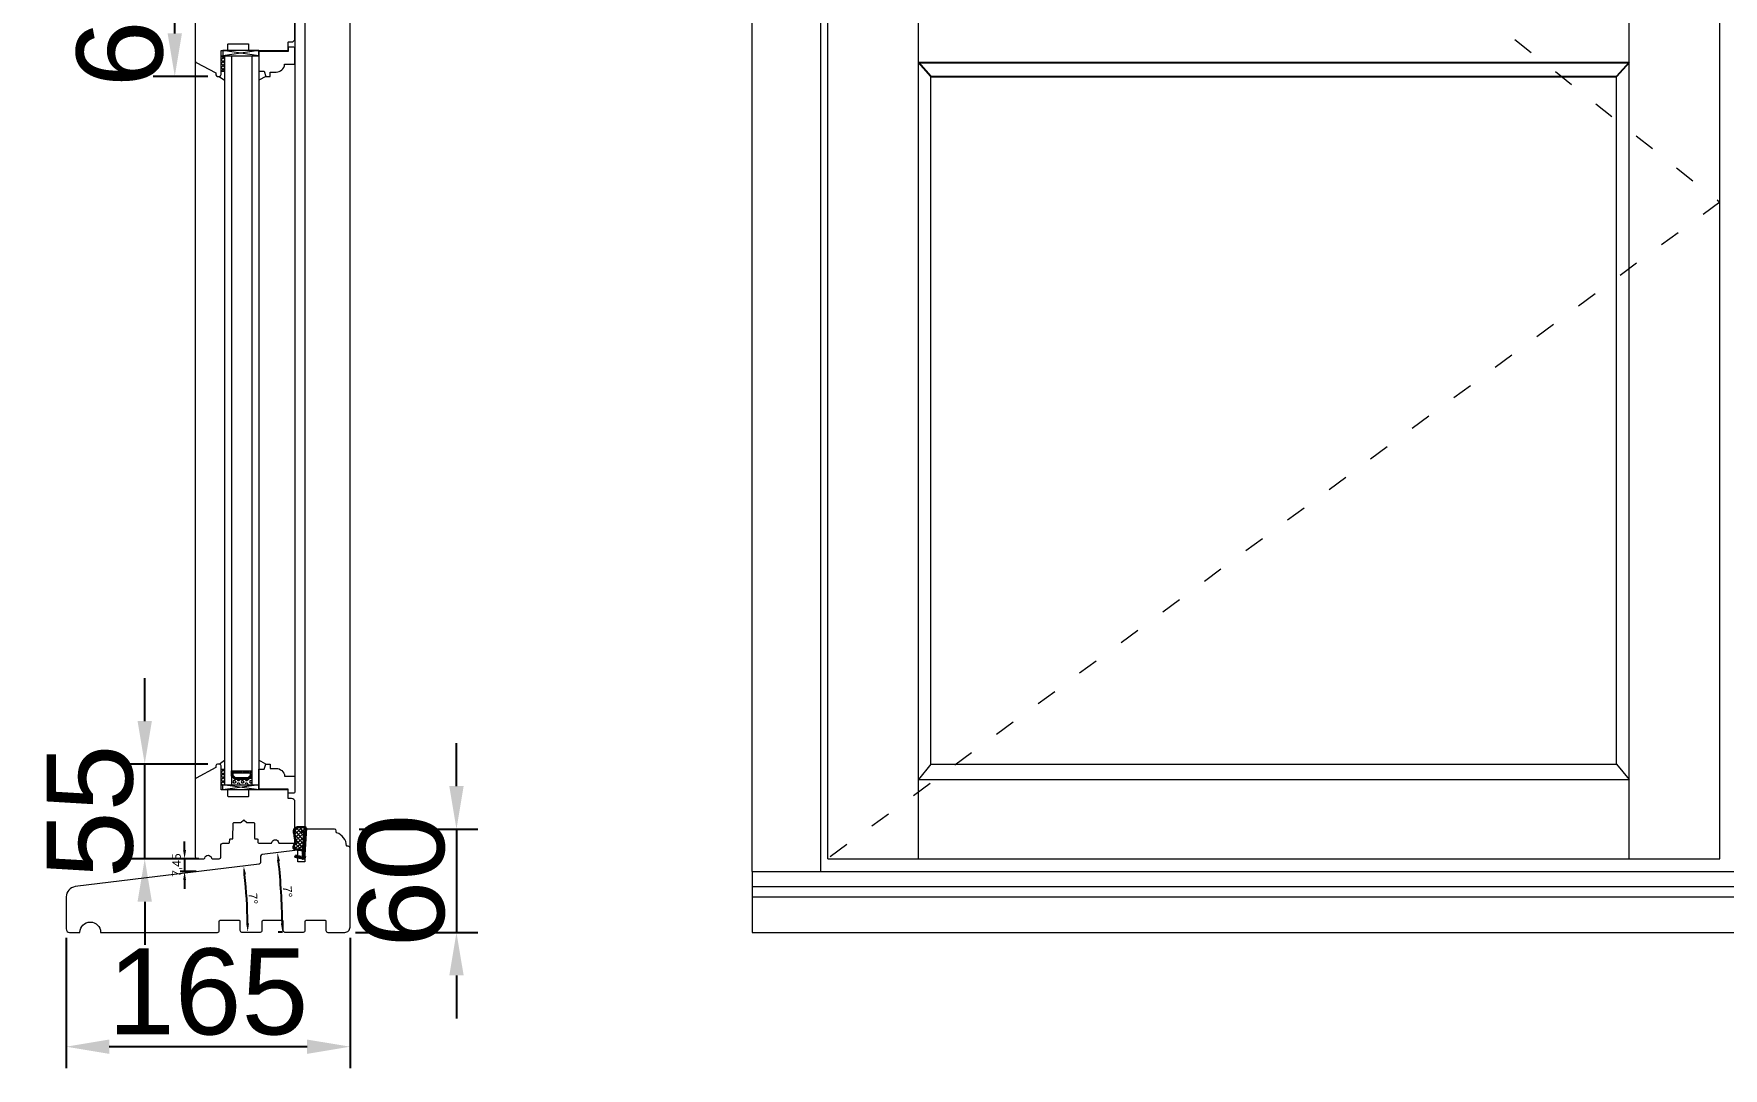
# Model space of a CAD drawing. Header units: millimetres. Extents: x 0 to 182016, y 11 to 3710.
# Drawn here: x 19534 to 20516, y 1233 to 1834 of the extents above; entities that cross this region are included whole.
import ezdxf

# ---------------------------------------------------------------- set-up
doc = ezdxf.new("R2010")
doc.units = ezdxf.units.MM
doc.linetypes.add('ACAD_ISO03W100', pattern=[30, 12, -18])
doc.layers.add('Matmenys', color=10, linetype='Continuous', lineweight=20)
doc.layers.add('Testinės profilio linijos', color=7, linetype='Continuous', lineweight=5)
doc.layers.add('Stiklo paketas', color=7, linetype='Continuous')
doc.styles.get("Standard").update_dxf_attribs({"font": 'arial.ttf'})
doc.dimstyles.new('2', dxfattribs={"dimscale": 2, "dimtxt": 2.5, "dimasz": 2.5, "dimexe": 1.25, "dimexo": 0.625, "dimtad": 1, "dimtxsty": 'Standard', "dimcen": 2.5, "dimadec": 0, "dimazin": 0, "dimtfac": 1, "dimtmove": 0, "dimatfit": 3, "dimfxl": 1, "dimarcsym": 0})
doc.dimstyles.new('Padidinti matmenys', dxfattribs={"dimscale": 10, "dimtxt": 5, "dimasz": 2.5, "dimexe": 1.25, "dimexo": 0.625, "dimtad": 1, "dimdec": 1, "dimtxsty": 'Standard', "dimcen": 2.5, "dimadec": 0, "dimazin": 0, "dimtfac": 1, "dimtdec": 1, "dimtmove": 0, "dimatfit": 3, "dimfxl": 1, "dimarcsym": 0})

# ---------------------------------------------------------------- blocks, each defined once
blk = doc.blocks.new('*D1379')
at = {"color": 0, "lineweight": -2, "transparency": 16777216}
for p, q in [((19779.55, 1397.16), (19779.55, 1422.16)), ((19722.94, 1372.16), (19792.05, 1372.16)), ((19779.55, 1372.16), (19779.55, 1312.16)), ((19720.94, 1312.16), (19792.05, 1312.16)), ((19779.55, 1287.16), (19779.55, 1262.16))]:
    blk.add_line(p, q, dxfattribs=at)
at = {"color": 0, "transparency": 16777216}
for points in [[(19775.39, 1397.16), (19783.72, 1397.16), (19779.55, 1372.16)], [(19775.39, 1287.16), (19783.72, 1287.16), (19779.55, 1312.16)]]:
    blk.add_solid(points, dxfattribs=at)
at = {"layer": 'Defpoints', "color": 0, "transparency": 16777216}
for p in [(19716.69, 1372.16), (19714.69, 1312.16), (19779.55, 1312.16)]:
    blk.add_point(p, dxfattribs=at)
at = {"color": 0, "lineweight": 5, "transparency": 16777216, "insert": (19747.77, 1342.16), "char_height": 50, "attachment_point": 5, "rotation": 90}
blk.add_mtext('60', dxfattribs=at)
blk = doc.blocks.new('*D1380')
at = {"color": 0, "lineweight": -2, "transparency": 16777216}
for p, q in [((19552.69, 1308.91), (19552.69, 1233.2)), ((19717.69, 1308.91), (19717.69, 1233.2)), ((19692.69, 1245.7), (19577.69, 1245.7))]:
    blk.add_line(p, q, dxfattribs=at)
at = {"color": 0, "transparency": 16777216}
for points in [[(19577.69, 1249.86), (19577.69, 1241.53), (19552.69, 1245.7)], [(19692.69, 1249.86), (19692.69, 1241.53), (19717.69, 1245.7)]]:
    blk.add_solid(points, dxfattribs=at)
at = {"layer": 'Defpoints', "color": 0, "transparency": 16777216}
for p in [(19552.69, 1315.16), (19717.69, 1315.16), (19552.69, 1245.7)]:
    blk.add_point(p, dxfattribs=at)
at = {"color": 0, "lineweight": 5, "transparency": 16777216, "insert": (19635.19, 1277.47), "char_height": 50, "attachment_point": 5}
blk.add_mtext('165', dxfattribs=at)
blk = doc.blocks.new('*D1381')
at = {"layer": 'Defpoints', "color": 0, "transparency": 16777216}
for p in [(19621.51, 1347.51), (19629.44, 1347.51), (19631.12, 1354.96)]:
    blk.add_point(p, dxfattribs=at)
at = {"layer": 'Matmenys', "color": 0, "lineweight": -2, "transparency": 16777216}
for p, q in [((19621.51, 1359.96), (19621.51, 1364.96)), ((19629.87, 1354.96), (19619.01, 1354.96)), ((19628.19, 1347.51), (19619.01, 1347.51)), ((19621.51, 1354.96), (19621.51, 1347.51)), ((19621.51, 1342.51), (19621.51, 1337.51))]:
    blk.add_line(p, q, dxfattribs=at)
at = {"layer": 'Matmenys', "color": 0, "transparency": 16777216}
for points in [[(19620.68, 1359.96), (19622.35, 1359.96), (19621.51, 1354.96)], [(19620.68, 1342.51), (19622.35, 1342.51), (19621.51, 1347.51)]]:
    blk.add_solid(points, dxfattribs=at)
at = {"layer": 'Matmenys', "color": 0, "lineweight": 5, "transparency": 16777216, "insert": (19617.27, 1351.24), "char_height": 5, "attachment_point": 5, "rotation": 90}
blk.add_mtext('7,45', dxfattribs=at)
blk = doc.blocks.new('*D1382')
at = {"layer": 'Defpoints', "color": 0, "transparency": 16777216}
for p in [(19629.44, 1347.51), (19664.81, 1351.85), (19657.93, 1325.19), (19654.69, 1312.36), (19665.69, 1312.36)]:
    blk.add_point(p, dxfattribs=at)
at = {"layer": 'Matmenys', "color": 0, "lineweight": -2, "transparency": 16777216}
blk.add_arc((19343.17, 1312.36), 315.03, 0.90939, 6.09061, dxfattribs=at)
at = {"layer": 'Matmenys', "color": 0, "transparency": 16777216}
for points in [[(19655.59, 1345.69), (19657.24, 1345.88), (19655.85, 1350.75)], [(19658.99, 1317.37), (19657.32, 1317.36), (19658.19, 1312.36)]]:
    blk.add_solid(points, dxfattribs=at)
at = {"layer": 'Matmenys', "color": 0, "lineweight": 5, "transparency": 16777216, "insert": (19661.35, 1331.82), "char_height": 5, "attachment_point": 5, "rotation": 273.5}
blk.add_mtext('7°', dxfattribs=at)
blk = doc.blocks.new('*D1383')
at = {"layer": 'Defpoints', "color": 0, "transparency": 16777216}
for p in [(19666.6, 1357.43), (19687.16, 1359.96), (19678.06, 1327.79), (19679.69, 1312.36), (19690.69, 1312.36)]:
    blk.add_point(p, dxfattribs=at)
at = {"layer": 'Matmenys', "color": 0, "lineweight": -2, "transparency": 16777216}
blk.add_line((19678.44, 1312.36), (19675.87, 1312.36), dxfattribs=at)
blk.add_arc((19299.52, 1312.36), 378.85, 0.75619, 6.24381, dxfattribs=at)
at = {"layer": 'Matmenys', "color": 0, "transparency": 16777216}
for points in [[(19675.29, 1353.47), (19676.95, 1353.66), (19675.55, 1358.53)], [(19679.17, 1317.37), (19677.5, 1317.36), (19678.37, 1312.36)]]:
    blk.add_solid(points, dxfattribs=at)
at = {"layer": 'Matmenys', "color": 0, "lineweight": 5, "transparency": 16777216, "insert": (19681.41, 1335.72), "char_height": 5, "attachment_point": 5, "rotation": 273.5}
blk.add_mtext('7°', dxfattribs=at)
blk = doc.blocks.new('*D1987')
at = {"color": 0, "lineweight": -2, "transparency": 16777216}
for p, q in [((19598.34, 1434.96), (19598.34, 1459.96)), ((19634.94, 1409.96), (19585.84, 1409.96)), ((19598.34, 1354.96), (19598.34, 1409.96)), ((19622.44, 1354.96), (19585.84, 1354.96)), ((19598.34, 1329.96), (19598.34, 1304.96))]:
    blk.add_line(p, q, dxfattribs=at)
at = {"color": 0, "transparency": 16777216}
for points in [[(19594.18, 1434.96), (19602.51, 1434.96), (19598.34, 1409.96)], [(19594.18, 1329.96), (19602.51, 1329.96), (19598.34, 1354.96)]]:
    blk.add_solid(points, dxfattribs=at)
at = {"layer": 'Defpoints', "color": 0, "transparency": 16777216}
for p in [(19598.34, 1409.96), (19641.19, 1409.96), (19628.69, 1354.96)]:
    blk.add_point(p, dxfattribs=at)
at = {"color": 0, "lineweight": 5, "transparency": 16777216, "insert": (19566.67, 1382.46), "char_height": 50, "attachment_point": 5, "rotation": 90}
blk.add_mtext('55', dxfattribs=at)
blk = doc.blocks.new('*D1991')
at = {"color": 0, "lineweight": -2, "ltscale": 0.1, "transparency": 16777216}
for p, q in [((19634.94, 1874.67), (19603.31, 1874.67)), ((19615.81, 1834.67), (19615.81, 1849.67)), ((19634.94, 1809.67), (19603.31, 1809.67))]:
    blk.add_line(p, q, dxfattribs=at)
at = {"color": 0, "ltscale": 0.1, "transparency": 16777216}
for points in [[(19611.64, 1849.67), (19619.98, 1849.67), (19615.81, 1874.67)], [(19611.64, 1834.67), (19619.98, 1834.67), (19615.81, 1809.67)]]:
    blk.add_solid(points, dxfattribs=at)
at = {"layer": 'Defpoints', "color": 0, "ltscale": 0.1, "transparency": 16777216}
for p in [(19615.81, 1874.67), (19641.19, 1874.67), (19641.19, 1809.67)]:
    blk.add_point(p, dxfattribs=at)
at = {"color": 0, "ltscale": 0.1, "transparency": 16777216, "insert": (19584.03, 1842.17), "char_height": 50, "attachment_point": 5, "rotation": 90}
blk.add_mtext('65', dxfattribs=at)

msp = doc.modelspace()

# ---------------------------------------------------------------- hatches: boundary and pattern name
at = {"lineweight": 0, "ltscale": 0.5}
h = msp.add_hatch(dxfattribs=at)
h.set_pattern_fill('ANSI37', color=256, scale=0.5, style=0)
h.set_pattern_definition([(45, (19642.6851, 925.8163), (-1.122532, 1.122532), []), (135, (19642.6851, 925.8163), (-1.122532, -1.122532), [])])
h.paths.add_polyline_path([(19644.6851353, 1812.6690019), (19644.6851353, 1821.6690019), (19642.6851353, 1821.6690019), (19642.6851353, 1812.6690019)])
h = msp.add_hatch(dxfattribs=at)
h.set_pattern_fill('ANSI37', color=256, scale=0.5, style=0)
h.set_pattern_definition([(45, (19642.6851, 1804.9619), (-1.122532, 1.122532), []), (135, (19642.6851, 1804.9619), (-1.122532, -1.122532), [])])
h.paths.add_polyline_path([(19644.6851348, 1406.9617728), (19644.6851348, 1397.9617728), (19642.6851348, 1397.9617728), (19642.6851348, 1406.9617728)])
at = {"lineweight": 0}
h = msp.add_hatch(dxfattribs=at)
h.set_pattern_fill('JIS_WOOD', color=256, style=0)
h.set_pattern_definition([(315, (6741.2761, 20148.7329), (-0.5, -0.5), [])])
h.paths.add_polyline_path([(19658.6844258, 1400.9617728), (19650.6844258, 1400.9617728), (19648.6844258, 1402.9617728), (19648.6844258, 1405.9617728), (19660.7210083, 1405.9795063), (19660.6844258, 1402.9617728)])
h.paths.add_polyline_path([(19651.0986393, 1401.9617728), (19658.2702122, 1401.9617728), (19659.6844258, 1403.3759864), (19659.6844258, 1404.9617728), (19649.6844258, 1404.9617728), (19649.6844258, 1403.3759864)], flags=16)
h = msp.add_hatch(dxfattribs=at)
h.set_pattern_fill('HEX', color=256, scale=0.25, style=0)
h.set_pattern_definition([(360, (6741.2761, 20148.7329), (-7e-16, -1.374815), [0.79375, -1.5875]), (240, (6741.2761, 20148.7329), (-1.190624716, 0.6874075), [0.79375, -1.5875]), (300, (6742.0699, 20148.7329), (-1.190624716, -0.6874075), [0.79375, -1.5875])])
h.paths.add_polyline_path([(19648.6844258, 1397.9617728), (19648.6844258, 1402.9617728), (19650.6844258, 1400.9617728), (19658.6844258, 1400.9617728), (19660.6844258, 1402.9617728), (19660.6851348, 1397.9617728)])
at = {"layer": 'Matmenys'}
h = msp.add_hatch(dxfattribs=at)
h.set_pattern_fill('ANSI37', color=252, scale=0.5, angle=-183.5893456117, style=0)
h.set_pattern_definition([(221.4106544, (-252502.3155, 4937.1764), (1.0500540025, -1.190606082), []), (311.4106544, (-252502.3155, 4937.1764), (1.190606082, 1.0500540025), [])])
edge = h.paths.add_edge_path()
edge.add_arc((19690.9907111, 1370.2250745), 0.1, -3.5893456117, 86.4106543883)
edge.add_line((19690.9969716, 1370.3248783), (19689.4492859, 1370.4219615))
edge.add_arc((19689.4649371, 1370.6714711), 0.25, 86.4106543883, 266.4106543883, ccw=False)
edge.add_line((19689.4805883, 1370.9209807), (19691.5272933, 1370.792595))
edge.add_arc((19691.5210328, 1370.6927912), 0.1, -3.589345619, 86.4106543883, ccw=False)
edge.add_line((19691.6208366, 1370.6865307), (19691.6964796, 1370.6817858))
edge.add_line((19691.6964796, 1370.6817858), (19691.820794, 1372.6635867))
edge.add_spline(control_points=[(19691.820794, 1372.6635867), (19691.8089916, 1372.7427452), (19691.7978161, 1372.8127368), (19691.7760222, 1372.8964876), (19691.7666364, 1372.9200519), (19691.7539415, 1372.943935), (19691.7476922, 1372.9519946), (19691.7221034, 1372.9764824), (19691.6928664, 1372.9953753), (19691.5885466, 1373.0290786), (19691.5156144, 1373.0422005), (19691.2626314, 1373.0619027), (19691.0487973, 1373.0514044), (19690.6063188, 1373.0320762), (19690.3869899, 1373.0276009), (19689.9670991, 1373.0265247), (19689.7640129, 1373.0295567), (19689.1738056, 1373.0422671), (19688.8057555, 1373.0554435), (19688.052574, 1373.0551818), (19687.6758242, 1373.0366855), (19687.0827197, 1372.9334992), (19686.8551488, 1372.8736051), (19686.4580476, 1372.7205695), (19686.2862599, 1372.6378201), (19685.9450922, 1372.4338199), (19685.7788895, 1372.3137051), (19685.4877298, 1372.04626), (19685.3641498, 1371.8985864), (19685.204431, 1371.6174018), (19685.1568771, 1371.4821056), (19685.0972721, 1371.1808067), (19685.0865688, 1371.0172067), (19685.1003127, 1370.4326099), (19685.1950669, 1369.9686944), (19685.3668092, 1369.0761982), (19685.4505038, 1368.649118), (19685.6616901, 1367.5707694), (19685.7954241, 1366.9127188), (19685.9203501, 1365.9196169), (19685.950844, 1365.6160157), (19685.9751794, 1364.9939721), (19685.9676387, 1364.6780681), (19685.8827544, 1364.1288598), (19685.8214157, 1363.8927764), (19685.6489554, 1363.492125), (19685.5541069, 1363.3334925), (19685.3698385, 1363.0348337), (19685.279981, 1362.8933765), (19685.123898, 1362.5915936), (19685.0539278, 1362.4265409), (19684.9341966, 1362.0614191), (19684.8911941, 1361.860469), (19684.8672954, 1361.5210524), (19684.8805012, 1361.3790669), (19684.9405404, 1361.1838463), (19684.9772806, 1361.1185185), (19685.0858297, 1360.9917951), (19685.1578959, 1360.9326173), (19685.4219835, 1360.7755397), (19685.6630917, 1360.69404), (19686.2135027, 1360.5774227), (19686.5216978, 1360.5408912), (19687.1179156, 1360.4876197), (19687.4054666, 1360.4683973), (19687.9359565, 1360.4250378), (19688.1842149, 1360.4029016), (19688.5890172, 1360.3666873), (19688.7464206, 1360.3526009), (19689.0703529, 1360.3244788), (19689.2486702, 1360.3094427), (19689.5515372, 1360.2411577), (19689.6693592, 1360.2055227), (19689.881838, 1360.109926), (19689.9757528, 1360.056779), (19690.1209466, 1359.9381383), (19690.1759647, 1359.8825161), (19690.2650567, 1359.7587488), (19690.2979361, 1359.6951218), (19690.3461042, 1359.5762577), (19690.3629855, 1359.5191807), (19690.3889294, 1359.4186003), (19690.398647, 1359.3742047), (19690.4076829, 1359.3332084)], knot_values=[0, 0, 0, 0, 0.2245066002, 0.2245066002, 0.377043448, 0.377043448, 0.5295802957, 0.5295802957, 0.8082977366, 0.8082977366, 1.0870151774, 1.0870151774, 1.6244414062, 1.6244414062, 2.161867635, 2.161867635, 2.6992938638, 2.6992938638, 3.7741463214, 3.7741463214, 5.0334406395, 5.0334406395, 5.8656302806, 5.8656302806, 6.5060139406, 6.5060139406, 7.1463976006, 7.1463976006, 7.7996240151, 7.7996240151, 8.3563201169, 8.3563201169, 8.9130162187, 8.9130162187, 10.239934143, 10.239934143, 11.5668520673, 11.5668520673, 13.5970761059, 13.5970761059, 14.4582175179, 14.4582175179, 15.3193589298, 15.3193589298, 15.9856015553, 15.9856015553, 16.5061017172, 16.5061017172, 17.0266018791, 17.0266018791, 17.547102041, 17.547102041, 18.1672448488, 18.1672448488, 18.7176261004, 18.7176261004, 19.1465766047, 19.1465766047, 19.5755271091, 19.5755271091, 20.3898249977, 20.3898249977, 21.2041228863, 21.2041228863, 21.9655448497, 21.9655448497, 22.7269668131, 22.7269668131, 23.2229068178, 23.2229068178, 23.7188468224, 23.7188468224, 24.0184411081, 24.0184411081, 24.2549295987, 24.2549295987, 24.4119994701, 24.4119994701, 24.5501072405, 24.5501072405, 24.6882150108, 24.6882150108, 24.8099116426, 24.8099116426, 24.8099116426, 24.8099116426], degree=3, periodic=0)
edge.add_line((19690.4076829, 1359.3332084), (19691.090515, 1370.218814))

# ---------------------------------------------------------------- linework, layer by layer
at = {"lineweight": 5}
for p, q in [((19951.3787858, 1347.5116013), (19951.3787858, 2192.192222)), ((19991.3787858, 1347.5116013), (19991.3787858, 2152.1922216)), ((19995.3787858, 1354.9617728), (19995.3787858, 2148.1922216)), ((20048.0616919, 1354.9617728), (20048.0616919, 2148.1922216)), ((20461.1847773, 1354.9617728), (20461.1847773, 2148.1922216)), ((20513.8676829, 1354.9617728), (20513.8676829, 2148.1922216)), ((20055.3787862, 1409.9617728), (20055.3787862, 1809.6690019)), ((20453.8676829, 1409.9617728), (20453.8676829, 1809.6690019)), ((20055.3787862, 1409.9617728), (20048.0616919, 1400.980399)), ((20055.3787862, 1409.9617728), (20453.8676829, 1409.9617728)), ((20453.8676829, 1409.9617728), (20461.1847773, 1400.980399)), ((20048.0616919, 1400.980399), (20461.1847773, 1400.980399)), ((19951.3787858, 1347.5116013), (21111.3565797, 1347.5116013)), ((19951.3787858, 1347.5116013), (19951.3787858, 1312.1617728)), ((19995.3787858, 1354.9617728), (20513.8676829, 1354.9617728)), ((19951.3787858, 1338.734043), (21111.3565797, 1338.734043)), ((19951.3787858, 1332.7787661), (21111.3565797, 1332.7787661)), ((19951.3787858, 1312.1617728), (21111.3565797, 1312.1617728))]:
    msp.add_line(p, q, dxfattribs=at)
at = {"linetype": 'ACAD_ISO03W100', "lineweight": 5}
for p, q in [((19995.3787858, 2148.1922216), (20513.8676829, 1736.5769972)), ((20513.8676829, 1736.5769972), (19995.3787858, 1354.9617728))]:
    msp.add_line(p, q, dxfattribs=at)
at = {"lineweight": 9}
for p, q in [((19685.6851348, 2100.1922216), (19685.6851348, 1402.9617728)), ((19644.6851348, 1821.6690019), (19644.6851348, 1397.9618579)), ((19648.6851348, 1821.6690019), (19648.6851348, 1397.9618579)), ((19660.6851348, 1821.6690019), (19660.6851348, 1397.9618579)), ((19664.6851348, 1821.6690019), (19664.6851348, 1397.9618579))]:
    msp.add_line(p, q, dxfattribs=at)
at = {"lineweight": 0}
for p, q in [((19642.6851353, 1821.6690019), (19645.6851353, 1821.6690019)), ((19664.6844262, 1821.6690019), (19643.6844262, 1824.6690019)), ((19664.6844262, 1824.6690019), (19643.6844262, 1821.6690019)), ((19641.6851353, 1809.6690019), (19644.6851353, 1807.3823368)), ((19642.6851353, 1812.6690019), (19644.6851353, 1812.6690019)), ((19668.6851353, 1809.6690019), (19664.6851353, 1807.3823368)), ((19641.6851348, 1409.9617728), (19644.6851348, 1412.2484379)), ((19642.6851348, 1406.9617728), (19644.6851348, 1406.9617728)), ((19668.6851348, 1409.9617728), (19664.6851348, 1412.2484379)), ((19642.6851348, 1397.9617728), (19645.6851348, 1397.9617728)), ((19664.6844258, 1397.9617728), (19643.6844258, 1394.9617728)), ((19664.6844258, 1394.9617728), (19643.6844258, 1397.9617728))]:
    msp.add_line(p, q, dxfattribs=at)
at = {"ltscale": 0.1}
for p, q in [((20048.0616919, 1817.7674281), (20461.1847773, 1817.7674281)), ((20055.3787862, 1809.6690019), (20453.8676829, 1809.6690019))]:
    msp.add_line(p, q, dxfattribs=at)
for p, q in [((19690.9969716, 1370.3248783), (19689.4492859, 1370.4219615)), ((19691.5272933, 1370.792595), (19689.4805883, 1370.9209807)), ((19690.1600228, 1355.3850489), (19691.090515, 1370.218814)), ((19690.6637166, 1355.4282668), (19691.6208366, 1370.6865307)), ((19691.6208366, 1370.6865307), (19691.6964796, 1370.6817858)), ((19685.7812258, 1355.863033), (19686.0018806, 1356.8383849)), ((19690.1283162, 1354.8795864), (19685.7812258, 1355.863033)), ((19689.2218871, 1356.1099197), (19686.0018806, 1356.8383849)), ((19689.1115597, 1355.6222437), (19689.2218871, 1356.1099197)), ((19690.1600228, 1355.3850489), (19689.1115597, 1355.6222437)), ((19691.6845611, 1355.7313394), (19690.6180965, 1354.7009981)), ((19691.7314591, 1356.47898), (19690.6637166, 1355.4282668)), ((19691.6845611, 1355.7313394), (19691.7314591, 1356.47898)), ((19690.1190773, 1354.7323005), (19690.1283162, 1354.8795864)), ((19690.6180965, 1354.7009981), (19690.1190773, 1354.7323005))]:
    msp.add_line(p, q)
at = {"color": 1}
for p, q in [((19691.820794, 1372.6635867), (19690.8651367, 1357.4286419)), ((19692.1175141, 1372.7078269), (19691.1562194, 1357.3830115)), ((19690.1147147, 1359.2686356), (19690.0042852, 1357.5081843))]:
    msp.add_line(p, q, dxfattribs=at)
at = {"lineweight": 0}
for points in [[(19679.6851353, 1816.6690019), (19685.6851353, 1816.6690019), (19685.6851353, 1825.6690019, 0.4142135624), (19684.6851353, 1826.6690019), (19681.6851353, 1826.6690019), (19681.6851353, 1824.1690019), (19664.6851353, 1824.1690019), (19664.6851353, 1812.6690019), (19667.6851353, 1812.6690019), (19668.6851353, 1809.6690019), (19671.1851353, 1809.6690019), (19671.1851353, 1812.1690019), (19674.7101981, 1812.1690019, 0.3851703882), (19679.6851353, 1816.6690019)], [(19679.6851348, 1402.9617728), (19685.6851348, 1402.9617728), (19685.6851348, 1393.9617728, -0.4142135624), (19684.6851348, 1392.9617728), (19681.6851348, 1392.9617728), (19681.6851348, 1395.4617728), (19664.6851348, 1395.4617728), (19664.6851348, 1406.9617728), (19667.6851348, 1406.9617728), (19668.6851348, 1409.9617728), (19671.1851348, 1409.9617728), (19671.1851348, 1407.4617728), (19674.7101976, 1407.4617728, -0.3851703882), (19679.6851348, 1402.9617728)]]:
    msp.add_lwpolyline(points, format="xyb", dxfattribs=at)
for points in [[(19664.6844262, 1824.6690019), (19643.6844262, 1824.6690019), (19643.6844262, 1821.6690019), (19664.6844262, 1821.6690019)], [(19658.6844258, 1400.9617728), (19650.6844258, 1400.9617728), (19648.6844258, 1402.9617728), (19648.6844258, 1405.9617728), (19660.6844258, 1405.9617728), (19660.6844258, 1402.9617728)], [(19658.2702122, 1401.9617728), (19651.0986393, 1401.9617728), (19649.6844258, 1403.3759864), (19649.6844258, 1404.9617728), (19659.6844258, 1404.9617728), (19659.6844258, 1403.3759864)], [(19664.6844258, 1394.9617728), (19643.6844258, 1394.9617728), (19643.6844258, 1397.9617728), (19664.6844258, 1397.9617728)]]:
    msp.add_lwpolyline(points, close=True, dxfattribs=at)
at = {"ltscale": 0.1}
for points in [[(20055.3787862, 1809.6690019), (20048.0616919, 1817.7674281)], [(20461.1847773, 1817.7674281), (20453.8676829, 1809.6690019)]]:
    msp.add_lwpolyline(points, dxfattribs=at)
at = {"lineweight": 5}
for points in [[(19642.6152437, 1355.9530463), (19642.6764841, 1362.9704994, -0.4116598905), (19643.676446, 1363.9617728), (19647.2149714, 1363.9617728, 0.4040361542), (19647.7146839, 1364.4443231), (19647.7750242, 1366.1722427, -0.4040262258), (19648.0748415, 1366.4617728), (19649.1279631, 1366.4617728, 0.4091108014), (19649.6278869, 1366.9530466), (19649.7799897, 1375.6670086, -0.4091108014), (19650.079944, 1375.9617728), (19654.103764, 1375.9617728, 0.1989123674), (19654.4573174, 1376.1082194), (19655.7230028, 1377.3739049, -0.4142135624), (19656.1472669, 1377.3739049), (19657.4129523, 1376.1082194, 0.1989123674), (19657.7665057, 1375.9617728), (19661.7903256, 1375.9617728, -0.4091108014), (19662.0902799, 1375.6670086), (19662.2423827, 1366.9530466, 0.4091108014), (19662.7423066, 1366.4617728), (19663.7954282, 1366.4617728, -0.4040262258), (19664.0952454, 1366.1722427), (19664.1555857, 1364.4443231, 0.4040262258), (19664.6552811, 1363.9617728), (19671.7356451, 1363.9617728, 0.3563939587), (19672.225543, 1364.3617728, -0.8164965809), (19676.1447266, 1364.3617728, 0.3563939587), (19676.6346246, 1363.9617728), (19684.6851348, 1363.9617728, 0.4142135624), (19685.6851348, 1364.9617728), (19685.6851348, 1387.9617728, 0.4142135624), (19683.6851348, 1389.9617728), (19681.9825282, 1389.9617728, -0.4116598905), (19681.6825396, 1390.2591549), (19681.6458258, 1394.4661361, 0.4116598905), (19681.1458449, 1394.9617728), (19659.2156979, 1394.9617728, 0.4116598905), (19658.7157169, 1394.4661361), (19658.68773, 1391.2591549, -0.4116598905), (19658.3877415, 1390.9617728), (19646.9825282, 1390.9617728, -0.4116598905), (19646.6825396, 1391.2591549), (19646.6545527, 1394.4661361, 0.4116598905), (19646.1545717, 1394.9617728), (19642.6851348, 1394.9617728), (19642.6851348, 1408.9617728, 0.4142135624), (19641.6851348, 1409.9617728), (19640.6938998, 1409.9617728, 0.4116598905), (19639.6939378, 1408.9704994), (19639.6851348, 1407.9617728), (19628.2156633, 1401.8633466, 0.2773245441), (19627.6851348, 1400.980399), (19627.6851348, 1355.9617728, 0.4142135624), (19628.6851348, 1354.9617728), (19632.7356451, 1354.9617728, 0.3563939587), (19633.225543, 1355.3617728, -0.8164965809), (19637.1447266, 1355.3617728, 0.3563939587), (19637.6346246, 1354.9617728), (19641.6152818, 1354.9617728, 0.4116598905)], [(19572.685137, 1312.1617728), (19640.685137, 1312.1617728, 0.4142135624), (19641.685137, 1313.1617728), (19641.685137, 1318.6617728, -0.4142135624), (19642.185137, 1319.1617728), (19653.185137, 1319.1617728, -0.4142135624), (19653.685137, 1318.6617728), (19653.685137, 1313.3617728, 0.4142135624), (19654.685137, 1312.3617728), (19665.685137, 1312.3617728, 0.4142135624), (19666.685137, 1313.3617728), (19666.685137, 1318.6617728, -0.4142135624), (19667.185137, 1319.1617728), (19678.185137, 1319.1617728, -0.4142135624), (19678.685137, 1318.6617728), (19678.685137, 1313.3617728, 0.4142135624), (19679.685137, 1312.3617728), (19690.685137, 1312.3617728, 0.4142135624), (19691.685137, 1313.3617728), (19691.685137, 1318.6617728, -0.4142135624), (19692.185137, 1319.1617728), (19703.185137, 1319.1617728, -0.4142135624), (19703.685137, 1318.6617728), (19703.685137, 1313.1617728, 0.4142135624), (19704.685137, 1312.1617728), (19714.685137, 1312.1617728, 0.4142135624), (19717.685137, 1315.1617728), (19717.6851352, 1361.1617728, 0.4142135624), (19716.6851352, 1362.1617728), (19715.9758085, 1362.1617728, -0.4001549105), (19715.6761575, 1362.4473074, 0.3090857966), (19709.8878743, 1370.0966181, -0.3199404334), (19709.6832444, 1370.3784413), (19709.6763322, 1371.1704994, 0.4116598904), (19708.6763703, 1372.1617728), (19692.7811684, 1372.1617728, 0.4116598905), (19691.7812065, 1371.1704994), (19691.6937855, 1361.1530463, -0.2023892741), (19691.3851348, 1360.4392157), (19691.3851348, 1353.1617728), (19687.3851348, 1353.1617728), (19687.3851348, 1359.9617728), (19687.2244742, 1359.9617728, 0.0305527633), (19687.1635395, 1359.9580459), (19666.6023924, 1357.4334545, 0.3763733489), (19665.7242998, 1356.4496349), (19665.6927878, 1352.8387159, -0.3763733489), (19664.8146952, 1351.8548963), (19557.953921, 1338.734043, 0.3788661087), (19552.685137, 1332.7787661), (19552.685137, 1314.1617728, 0.4142135624), (19554.685137, 1312.1617728), (19560.685137, 1312.1617728, -1)]]:
    msp.add_lwpolyline(points, format="xyb", close=True, dxfattribs=at)
for centre, radius, start, end in [((19689.4649371, 1370.6714711), 0.25, 86.4106543894, 266.4106543894), ((19690.9907111, 1370.2250745), 0.1, 356.4106543908, 86.4106543894), ((19691.5210328, 1370.6927912), 0.1, 356.4106543908, 86.4106543894)]:
    msp.add_arc(centre, radius, start, end)
at = {"color": 1}
msp.add_spline([(19692.1175141, 1372.7078269), (19692.0270173, 1373.0693272), (19690.7531588, 1373.3388681), (19686.0607858, 1372.8504788), (19684.9707796, 1371.807281), (19684.9521632, 1369.6438092), (19685.2825371, 1367.9457693), (19685.6294534, 1365.7803285), (19685.4300247, 1363.7436068), (19684.9538557, 1362.915362), (19684.6735923, 1361.0608219), (19687.3857709, 1360.168376), (19688.8646465, 1360.0412085), (19689.5519143, 1359.9232371), (19689.9937997, 1359.6210314), (19690.1147147, 1359.2686356)], degree=3, dxfattribs=at)
msp.add_open_spline([(19691.820794, 1372.6635867), (19691.8089916, 1372.7427452), (19691.7978161, 1372.8127368), (19691.7760222, 1372.8964876), (19691.7666364, 1372.9200519), (19691.7539415, 1372.943935), (19691.7476922, 1372.9519946), (19691.7221034, 1372.9764824), (19691.6928664, 1372.9953753), (19691.5885466, 1373.0290786), (19691.5156144, 1373.0422005), (19691.2626314, 1373.0619027), (19691.0487973, 1373.0514044), (19690.6063188, 1373.0320762), (19690.3869899, 1373.0276009), (19689.9670991, 1373.0265247), (19689.7640129, 1373.0295567), (19689.1738056, 1373.0422671), (19688.8057555, 1373.0554435), (19688.052574, 1373.0551818), (19687.6758242, 1373.0366855), (19687.0827197, 1372.9334992), (19686.8551488, 1372.8736051), (19686.4580476, 1372.7205695), (19686.2862599, 1372.6378201), (19685.9450922, 1372.4338199), (19685.7788895, 1372.3137051), (19685.4877298, 1372.04626), (19685.3641498, 1371.8985864), (19685.204431, 1371.6174018), (19685.1568771, 1371.4821056), (19685.0972721, 1371.1808067), (19685.0865688, 1371.0172067), (19685.1003127, 1370.4326099), (19685.1950669, 1369.9686944), (19685.3668092, 1369.0761982), (19685.4505038, 1368.649118), (19685.6616901, 1367.5707694), (19685.7954241, 1366.9127188), (19685.9203501, 1365.9196169), (19685.950844, 1365.6160157), (19685.9751794, 1364.9939721), (19685.9676387, 1364.6780681), (19685.8827544, 1364.1288598), (19685.8214157, 1363.8927764), (19685.6489554, 1363.492125), (19685.5541069, 1363.3334925), (19685.3698385, 1363.0348337), (19685.279981, 1362.8933765), (19685.123898, 1362.5915936), (19685.0539278, 1362.4265409), (19684.9341966, 1362.0614191), (19684.8911941, 1361.860469), (19684.8672954, 1361.5210524), (19684.8805012, 1361.3790669), (19684.9405404, 1361.1838463), (19684.9772806, 1361.1185185), (19685.0858297, 1360.9917951), (19685.1578959, 1360.9326173), (19685.4219835, 1360.7755397), (19685.6630917, 1360.69404), (19686.2135027, 1360.5774227), (19686.5216978, 1360.5408912), (19687.1179156, 1360.4876197), (19687.4054666, 1360.4683973), (19687.9359565, 1360.4250378), (19688.1842149, 1360.4029016), (19688.5890172, 1360.3666873), (19688.7464206, 1360.3526009), (19689.0703529, 1360.3244788), (19689.2486702, 1360.3094427), (19689.5515372, 1360.2411577), (19689.6693592, 1360.2055227), (19689.881838, 1360.109926), (19689.9757528, 1360.056779), (19690.1209466, 1359.9381383), (19690.1759647, 1359.8825161), (19690.2650567, 1359.7587488), (19690.2979361, 1359.6951218), (19690.3461042, 1359.5762577), (19690.3629855, 1359.5191807), (19690.3889294, 1359.4186003), (19690.398647, 1359.3742047), (19690.4076829, 1359.3332084)], degree=3, knots=[0, 0, 0, 0, 0.2245066002, 0.2245066002, 0.377043448, 0.377043448, 0.5295802957, 0.5295802957, 0.8082977366, 0.8082977366, 1.0870151774, 1.0870151774, 1.6244414062, 1.6244414062, 2.161867635, 2.161867635, 2.6992938638, 2.6992938638, 3.7741463214, 3.7741463214, 5.0334406395, 5.0334406395, 5.8656302806, 5.8656302806, 6.5060139406, 6.5060139406, 7.1463976006, 7.1463976006, 7.7996240151, 7.7996240151, 8.3563201169, 8.3563201169, 8.9130162187, 8.9130162187, 10.239934143, 10.239934143, 11.5668520673, 11.5668520673, 13.5970761059, 13.5970761059, 14.4582175179, 14.4582175179, 15.3193589298, 15.3193589298, 15.9856015553, 15.9856015553, 16.5061017172, 16.5061017172, 17.0266018791, 17.0266018791, 17.547102041, 17.547102041, 18.1672448488, 18.1672448488, 18.7176261004, 18.7176261004, 19.1465766047, 19.1465766047, 19.5755271091, 19.5755271091, 20.3898249977, 20.3898249977, 21.2041228863, 21.2041228863, 21.9655448497, 21.9655448497, 22.7269668131, 22.7269668131, 23.2229068178, 23.2229068178, 23.7188468224, 23.7188468224, 24.0184411081, 24.0184411081, 24.2549295987, 24.2549295987, 24.4119994701, 24.4119994701, 24.5501072405, 24.5501072405, 24.6882150108, 24.6882150108, 24.8099116426, 24.8099116426, 24.8099116426, 24.8099116426], dxfattribs=at)
at = {"layer": 'Stiklo paketas', "lineweight": 5}
msp.add_lwpolyline([(19627.6851352, 1866.3519076), (19627.6851352, 1818.6503757, 0.2773245441), (19628.2156637, 1817.7674281), (19639.6851352, 1811.6690019), (19639.6939382, 1810.6602754, 0.4116598905), (19640.6939002, 1809.6690019), (19641.6851352, 1809.6690019, 0.4142135624), (19642.6851352, 1810.6690019), (19642.6851352, 1824.6690019), (19646.1545721, 1824.6690019, 0.4116598905), (19646.6545531, 1825.1646387), (19646.68254, 1828.3716199, -0.4116598905), (19646.9825286, 1828.6690019), (19658.3877419, 1828.6690019, -0.4116598905), (19658.6877304, 1828.3716199), (19658.7157173, 1825.1646387, 0.4116598905), (19659.2156983, 1824.6690019), (19681.1458453, 1824.6690019, 0.4116598905), (19681.6458262, 1825.1646387), (19681.68254, 1829.3716199, -0.4116598905), (19681.9825286, 1829.6690019), (19683.6851352, 1829.6690019, 0.4142135624), (19685.6851352, 1831.6690019), (19685.6851352, 1852.6690019, 0.4142135624)], format="xyb", dxfattribs=at)
at = {"layer": 'Testinės profilio linijos', "lineweight": 5}
for p, q in [((19691.6851349, 1361.0302358), (19691.6851349, 2143.37824)), ((19717.685135, 1361.1611677), (19717.6851338, 2143.0601039)), ((19627.6851354, 2101.5082462), (19627.6851348, 1400.980399))]:
    msp.add_line(p, q, dxfattribs=at)

# ---------------------------------------------------------------- dimensions: what is measured, and where the dimension line sits
at = {"color": 1, "ltscale": 0.1}
dim = msp.add_linear_dim(base=(19615.809773, 1874.6690019), p1=(19641.1895177, 1809.6690019), p2=(19641.1851352, 1874.6690019), angle=90, dimstyle='Padidinti matmenys', dxfattribs=at)
dim.commit()
dim.dimension.update_dxf_attribs({"geometry": '*D1991', "text_midpoint": (19615.809773, 1842.1690019), "dimtype": 160})
at = {"color": 1, "lineweight": 5}
for base, p1, p2, picture, middle in [((19598.344198, 1409.9617728), (19628.6851348, 1354.9617728), (19641.1895173, 1409.9617728), '*D1987', (19598.344198, 1382.4617728)), ((19779.5531187, 1312.1617728), (19716.6851348, 1372.1617728), (19714.685137, 1312.1617728), '*D1379', (19779.5531187, 1342.1617728))]:
    dim = msp.add_linear_dim(base=base, p1=p1, p2=p2, angle=90, dimstyle='Padidinti matmenys', dxfattribs=at)
    dim.commit()
    dim.dimension.update_dxf_attribs({"geometry": picture, "text_midpoint": middle, "dimtype": 160})
dim = msp.add_linear_dim(base=(19552.685137, 1245.6961139), p1=(19717.685137, 1315.1617728), p2=(19552.685137, 1315.1617728), dimstyle='Padidinti matmenys', dxfattribs=at)
dim.commit()
dim.dimension.update_dxf_attribs({"geometry": '*D1380', "text_midpoint": (19635.185137, 1277.4747633)})
at = {"layer": 'Matmenys', "lineweight": 5}
dim = msp.add_linear_dim(base=(19621.5127428, 1347.5116013), p1=(19631.1203134, 1354.9617728), p2=(19629.4413961, 1347.5116013), angle=90, dimstyle='2', dxfattribs=at)
dim.commit()
dim.dimension.update_dxf_attribs({"geometry": '*D1381', "text_midpoint": (19621.5127428, 1351.2366871), "dimtype": 160})
for base, line1, line2, picture, middle in [((19678.0558202, 1327.7858032), ((19679.685137, 1312.3617728), (19690.685137, 1312.3617728)), ((19687.1635395, 1359.9580459), (19666.6023924, 1357.4334545)), '*D1383', (19681.4063101, 1335.7187565)), ((19657.9332719, 1325.1874334), ((19654.685137, 1312.3617728), (19665.685137, 1312.3617728)), ((19664.8146952, 1351.8548963), (19629.4413961, 1347.5116013)), '*D1382', (19661.3498859, 1331.8225485))]:
    dim = msp.add_angular_dim_2l(base=base, line1=line1, line2=line2, dimstyle='2', dxfattribs=at)
    dim.commit()
    dim.dimension.update_dxf_attribs({"geometry": picture, "text_midpoint": middle})

doc.saveas('drawing.dxf')
